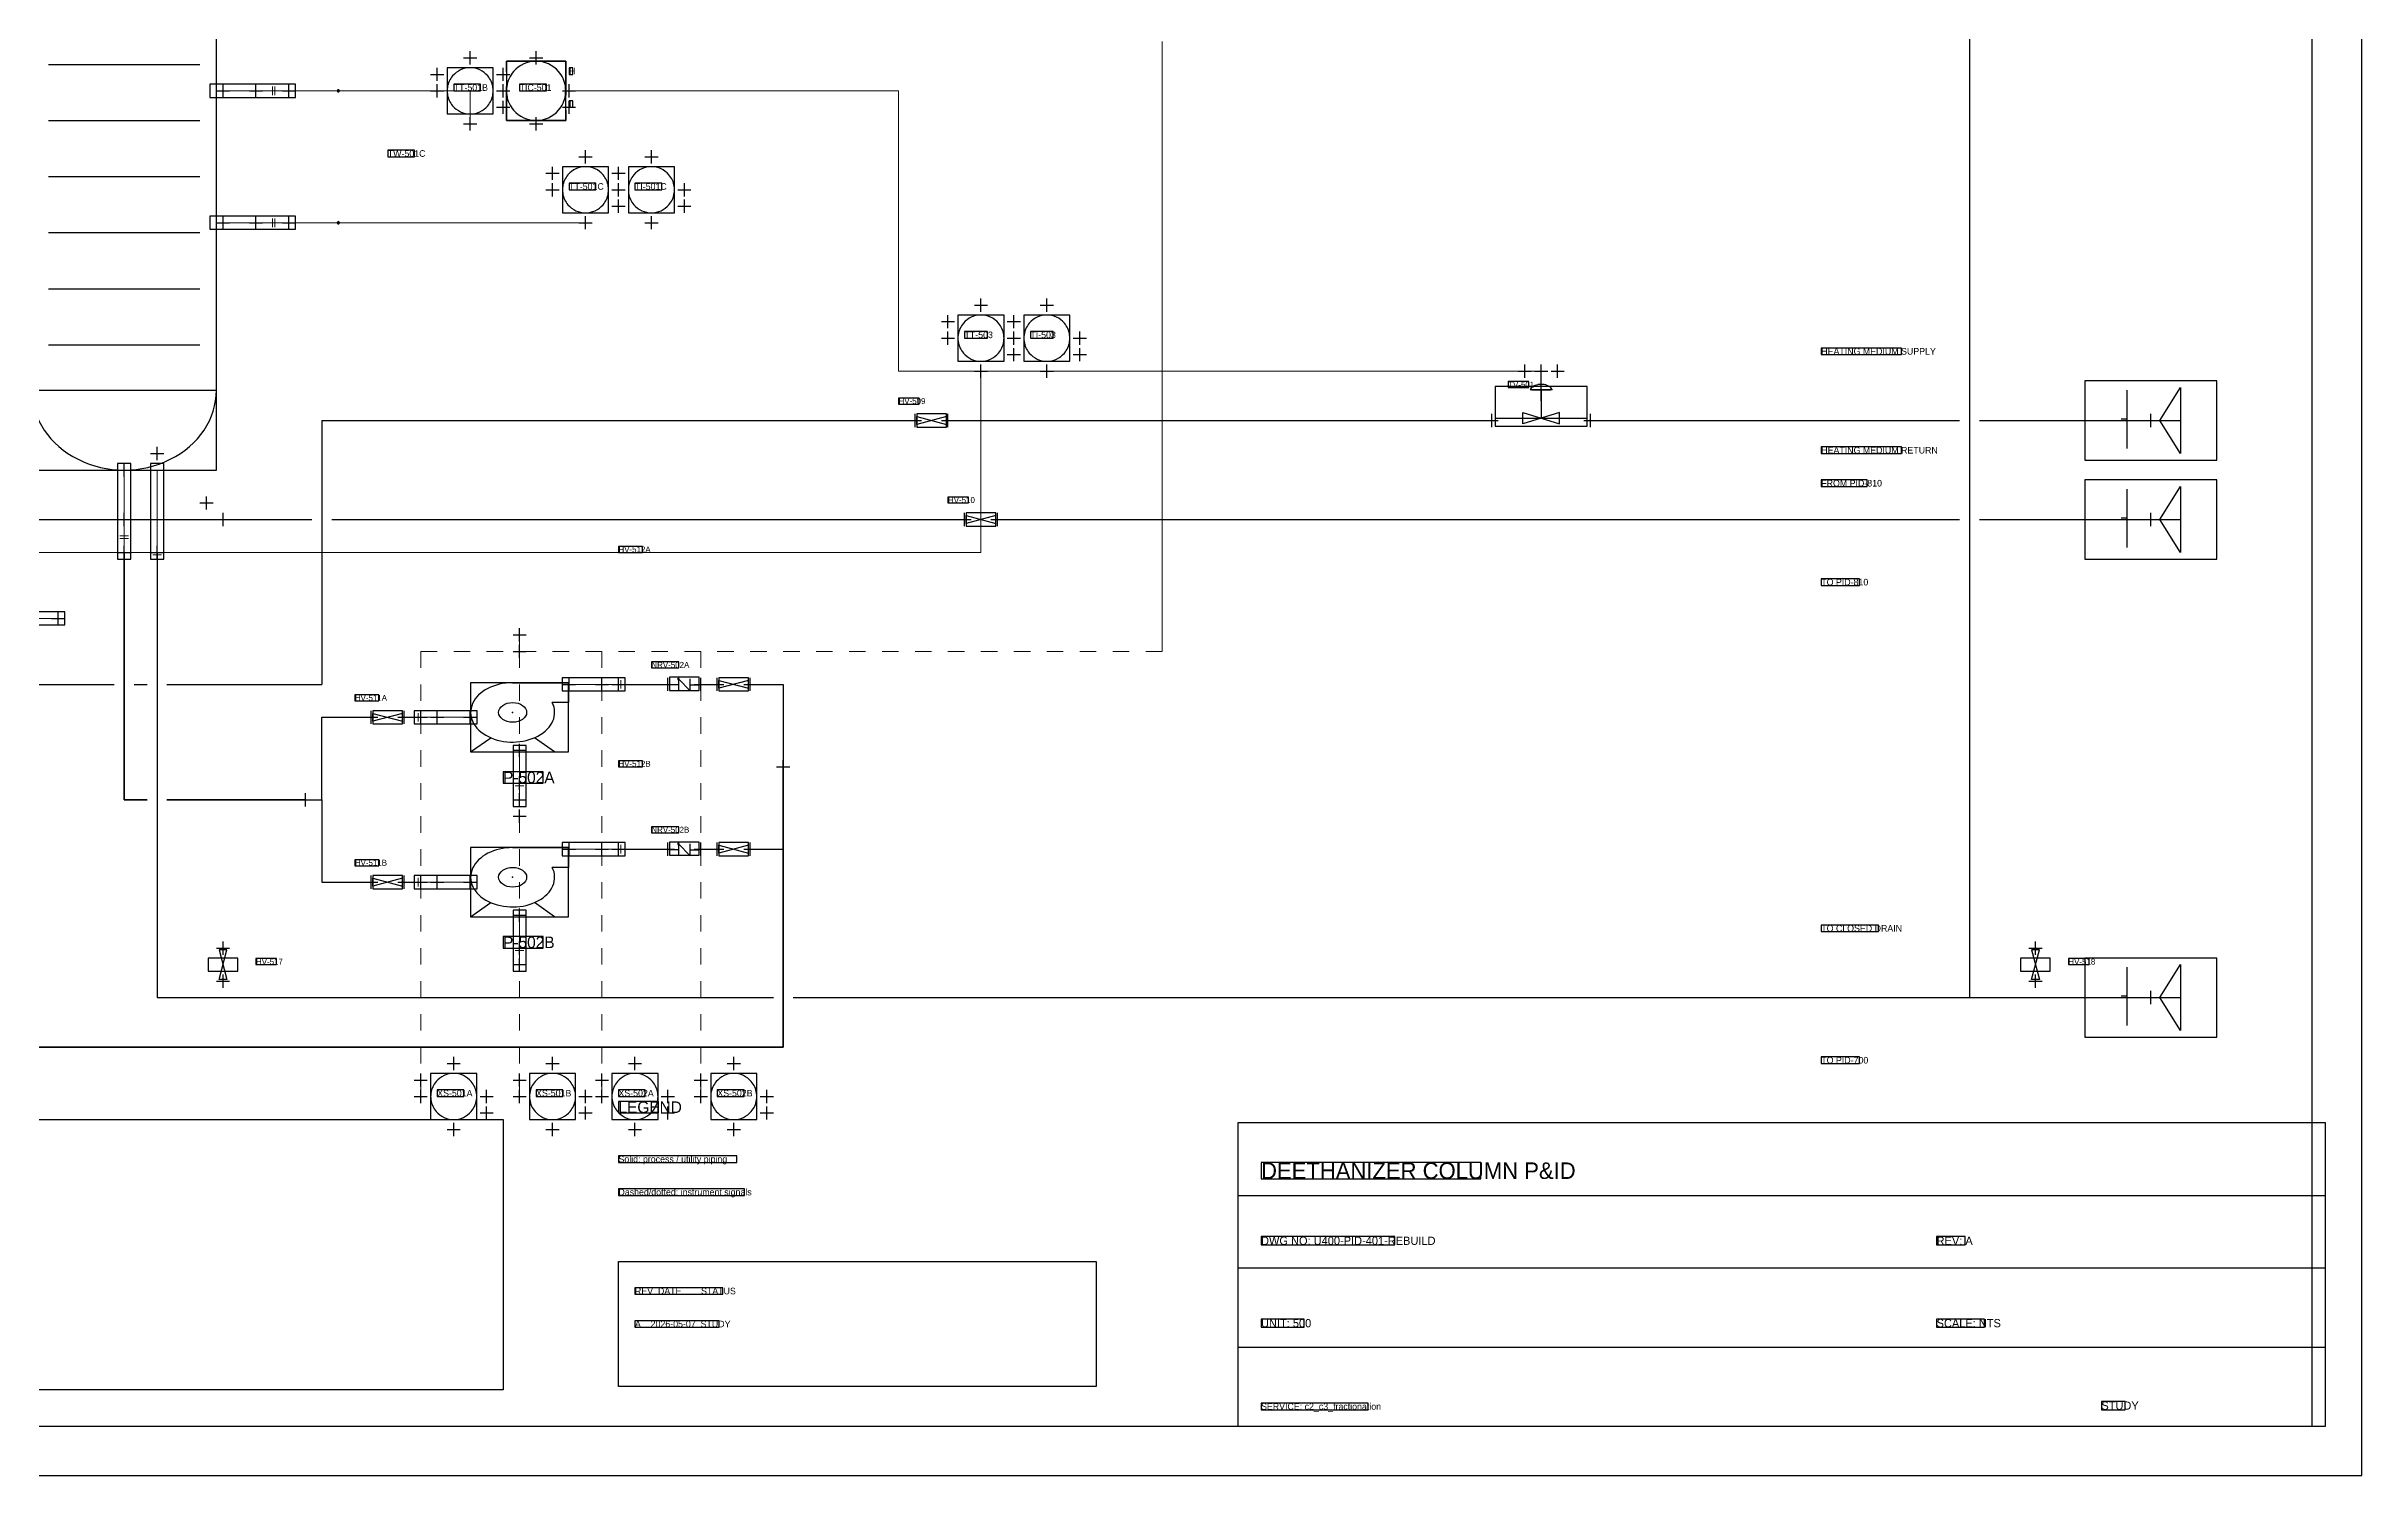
# Model space of a CAD drawing. Header units: metres. Extents: x 10 to 1179, y 10 to 831.
# Drawn here: x 476 to 1179, y 10 to 444 of the extents above; entities that cross this region are included whole.
import ezdxf

# ---------------------------------------------------------------- set-up
doc = ezdxf.new("R2010")
doc.units = ezdxf.units.M
for name, color, linetype in [('BORDER', 7, 'Continuous'), ('DRAIN', 8, 'Continuous'), ('EQUIPMENT', 4, 'Continuous'), ('IMPULSE_LINE', 2, 'Continuous'), ('INSTRUMENT', 6, 'Continuous'), ('NOZZLES', 1, 'Continuous'), ('PROCESS', 1, 'Continuous'), ('QA_OVERLAY', 2, 'Continuous'), ('SIGNAL_ELECTRIC', 2, 'Continuous'), ('SIGNAL_PNEUMATIC', 2, 'Continuous'), ('SYMBOLS', 4, 'Continuous'), ('TABLE', 8, 'Continuous'), ('TEXT', 7, 'Continuous'), ('UTILITY', 5, 'Continuous')]:
    doc.layers.add(name, color=color, linetype=linetype)

# ---------------------------------------------------------------- blocks, each defined once
blk = doc.blocks.new('YAML_PID_OFFPAGE_CONNECTOR')
at = {"layer": 'DEFAULT_1_2_778'}
for p, q in [((2.649, 0.672), (2.649, -0.731)), ((2.683, -0.03), (3.324, -0.03))]:
    blk.add_line(p, q, dxfattribs=at)
at = {"layer": 'DEFAULT_255_2_778'}
for p, q in [((-3.324, 0), (-3.324, 0.794)), ((-3.324, 0.794), (-0.996, 0)), ((2.497, 0), (-3.324, 0)), ((-0.996, 0), (-3.324, -0.794)), ((-3.324, -0.794), (-3.324, 0))]:
    blk.add_line(p, q, dxfattribs=at)
blk = doc.blocks.new('YAML_PID_DEETHANIZER_COLUMN')
at = {"layer": 'EQUIPMENT'}
blk.add_lwpolyline([(-0.5, -1.875), (0.5, -1.875), (0.5, 1.875), (-0.5, 1.875)], close=True, dxfattribs=at)
for centre, major_axis, start_param, end_param in [((0, 1.875), (-0.5, 0), 3.141593, 6.283185), ((0, -1.875), (0, -0.5), 4.712389, 7.853982)]:
    blk.add_ellipse(centre, major_axis=major_axis, ratio=1, start_param=start_param, end_param=end_param, dxfattribs=at)
blk = doc.blocks.new('YAML_PID_CENTRIFUGAL_PUMP')
for points in [[(-0.062, 0.437), (0.437, 0.437), (0.437, 0.187), (0.291, 0.187)], [(-0.438, -0.438), (-0.258, -0.258)], [(0.312, -0.438), (0.133, -0.258)], [(-0.438, -0.438), (0.312, -0.438)]]:
    blk.add_lwpolyline(points)
blk.add_circle((-0.062, 0.062), 0.125)
blk.add_arc((-0.062, 0.062), 0.375, 90, 19.4712)
blk.add_point((-0.062, 0.062))
blk = doc.blocks.new('YAML_PID_CONTROL_VALVE')
at = {"layer": 'DEFAULT_255_2_778'}
for p, q in [((1.59, 3.3), (-1.59, 3.3)), ((-1.32, 3.3), (1.32, 3.3)), ((0, 3.3), (0, -3.31)), ((1.59, 3.3), (1.59, 3.3)), ((-6.61, -3.31), (6.61, -3.31)), ((2.65, -1.99), (-2.65, -4.64)), ((-2.65, -4.64), (-2.65, -1.99)), ((-2.65, -1.99), (2.65, -4.64)), ((2.65, -4.64), (2.65, -1.99))]:
    blk.add_line(p, q, dxfattribs=at)
for centre, radius, start, end in [((-0.12, 3.05), 1.49, 139.274, 170.2375), ((0.08, 2.88), 1.75, 107.8085, 139.4549), ((0.03, 3.03), 1.6, 100.7622, 107.7138), ((0.01, 3.18), 1.44, 91.8616, 100.8049), ((0, 3.29), 1.33, 90.0038, 91.7662), ((0, 3.22), 1.41, 80.7831, 89.8951), ((-0.02, 3.11), 1.52, 79.284, 80.8774), ((-0.07, 2.91), 1.72, 54.0163, 78.868), ((0.03, 3), 1.59, 16.9721, 54.9197), ((0.18, 3.07), 1.43, 9.4624, 16.199)]:
    blk.add_arc(centre, radius, start, end, dxfattribs=at)
blk = doc.blocks.new('YAML_PID_MANUAL_BLOCK_VALVE')
blk.add_lwpolyline([(-0.5, -0.3), (-0.5, 0.3), (0.5, -0.3), (0.5, 0.3), (-0.5, -0.3)])
blk = doc.blocks.new('YAML_PID_CHECK_VALVE')
at = {"layer": 'DEFAULT_255_2_778'}
for p, q in [((-2.91, 1.19), (-2.91, 1.19)), ((2.65, -1.46), (-2.65, 1.19)), ((-2.65, 1.19), (2.65, -1.46)), ((-2.65, 1.19), (-2.65, -1.46)), ((2.65, -1.46), (2.65, 1.19)), ((-2.65, -0.13), (-6.61, -0.13)), ((2.65, -0.13), (6.61, -0.13))]:
    blk.add_line(p, q, dxfattribs=at)
for start, end in [(89.871, 180.129), (179.871, 270.129), (359.871, 90.129), (269.871, 0.129)]:
    blk.add_arc((-2.65, 1.19), 0.264, start, end, dxfattribs=at)
blk = doc.blocks.new('YAML_PID_FIELD_INSTRUMENT')
for start, end in [(171.3731, 188.6269), (139.4584, 171.3731), (40.5416, 139.4584), (8.6269, 40.5416), (351.3731, 8.6269), (188.6269, 220.5416), (220.5416, 319.4584), (319.4584, 351.3731)]:
    blk.add_arc((0, 0), 0.5, start, end)
blk = doc.blocks.new('YAML_PID_DCS_CONTROLLER')
for p, q in [((-0.5, 0.325), (-0.5, 0.075)), ((0.5, 0.325), (0.5, 0.075)), ((-0.5, -0.325), (-0.5, -0.075)), ((0.5, -0.325), (0.5, -0.075))]:
    blk.add_line(p, q)
for points in [[(-0.5, 0.325), (-0.5, 0.5), (0.5, 0.5), (0.5, 0.325)], [(-0.5, -0.075), (-0.5, 0.075)], [(0.5, 0.075), (0.5, -0.075)], [(0.5, -0.325), (0.5, -0.5), (-0.5, -0.5), (-0.5, -0.325)]]:
    blk.add_lwpolyline(points)
for start, end in [(40.5416, 139.4584), (171.3731, 188.6269), (139.4584, 171.3731), (8.6269, 40.5416), (351.3731, 8.6269), (188.6269, 220.5416), (220.5416, 319.4584), (319.4584, 351.3731)]:
    blk.add_arc((0, 0), 0.5, start, end)

msp = doc.modelspace()

# ---------------------------------------------------------------- linework, layer by layer
at = {"layer": 'BORDER'}
for p, q in [((838, 95), (1168, 95)), ((838, 73), (1168, 73)), ((838, 49), (1168, 49))]:
    msp.add_line(p, q, dxfattribs=at)
for points in [[(10, 10), (1179, 10), (1179, 831), (10, 831), (10, 10)], [(25, 25), (1164, 25), (1164, 816), (25, 816), (25, 25)], [(838, 25), (1168, 25), (1168, 117), (838, 117), (838, 25)]]:
    msp.add_lwpolyline(points, dxfattribs=at)
at = {"layer": 'DRAIN', "lineweight": 25}
for points in [[(1060, 580), (1060, 155)], [(510, 290), (510, 155)], [(510, 155), (697, 155)], [(703, 155), (720, 155)], [(720, 155), (1115, 155)], [(1060, 155), (1115, 155)]]:
    msp.add_lwpolyline(points, dxfattribs=at)
at = {"layer": 'EQUIPMENT'}
for p, q in [((477, 438), (523, 438)), ((477, 421), (523, 421)), ((477, 404), (523, 404)), ((477, 387), (523, 387)), ((477, 370), (523, 370)), ((477, 353), (523, 353))]:
    msp.add_line(p, q, dxfattribs=at)
at = {"layer": 'IMPULSE_LINE', "lineweight": 18}
for p, q in [((550, 430), (565, 430)), ((565, 430), (605, 430)), ((605, 430), (605, 420)), ((550, 390), (565, 390)), ((565, 390), (640, 390)), ((640, 390), (640, 390)), ((760, 290), (760, 345)), ((375, 290), (760, 290))]:
    msp.add_line(p, q, dxfattribs=at)
at = {"layer": 'INSTRUMENT'}
msp.add_line((930, 336), (930, 345), dxfattribs=at)
at = {"layer": 'NOZZLES', "lineweight": 13}
for p, q in [((528, 430), (550, 430)), ((545, 428.7), (545, 431.3)), ((545.75, 428.7), (545.75, 431.3)), ((528, 390), (550, 390)), ((545, 388.7), (545, 391.3)), ((545.75, 388.7), (545.75, 391.3)), ((500, 315), (500, 290)), ((510, 315), (510, 290)), ((498.7, 295), (501.3, 295)), ((498.7, 294.25), (501.3, 294.25)), ((508.7, 290), (511.3, 290)), ((508.7, 289.25), (511.3, 289.25)), ((458.7, 270), (480, 270)), ((634.88, 250), (650, 250)), ((650, 248.7), (650, 251.3)), ((650.75, 248.7), (650.75, 251.3)), ((589.25, 241.3), (589.25, 238.7)), ((590, 241.3), (590, 238.7)), ((605.12, 240), (590, 240)), ((620, 229.5), (620, 215)), ((618.7, 220), (621.3, 220)), ((618.7, 219.25), (621.3, 219.25)), ((634.88, 200), (650, 200)), ((650, 198.7), (650, 201.3)), ((650.75, 198.7), (650.75, 201.3)), ((589.25, 191.3), (589.25, 188.7)), ((590, 191.3), (590, 188.7)), ((605.12, 190), (590, 190)), ((620, 179.5), (620, 165)), ((618.7, 170), (621.3, 170)), ((618.7, 169.25), (621.3, 169.25))]:
    msp.add_line(p, q, dxfattribs=at)
at = {"layer": 'PROCESS', "lineweight": 35}
for points in [[(500, 290), (500, 215)], [(700, 225), (700, 140)], [(500, 215), (507, 215)], [(513, 215), (555, 215)], [(700, 140), (250, 140)]]:
    msp.add_lwpolyline(points, dxfattribs=at)
at = {"layer": 'PROCESS', "lineweight": 25}
for points in [[(650, 250), (665, 250)], [(675, 250), (680, 250)], [(690, 250), (700, 250)], [(700, 250), (700, 225)], [(560, 215), (560, 240)], [(560, 240), (575, 240)], [(585, 240), (590, 240)], [(700, 200), (700, 225)], [(555, 215), (560, 215)], [(555, 215), (560, 215)], [(560, 215), (560, 190)], [(650, 200), (665, 200)], [(675, 200), (680, 200)], [(690, 200), (700, 200)], [(560, 190), (575, 190)], [(585, 190), (590, 190)]]:
    msp.add_lwpolyline(points, dxfattribs=at)
at = {"layer": 'QA_OVERLAY'}
for p, q in [((595, 433), (595, 437)), ((603, 440), (607, 440)), ((605, 438), (605, 442)), ((615, 433), (615, 437)), ((623, 440), (627, 440)), ((625, 438), (625, 442)), ((528, 430), (532, 430)), ((530, 428), (530, 432)), ((538, 430), (542, 430)), ((540, 428), (540, 432)), ((548, 430), (552, 430)), ((548, 430), (552, 430)), ((550, 428), (550, 432)), ((550, 428), (550, 432)), ((593, 435), (597, 435)), ((593, 430), (597, 430)), ((595, 428), (595, 432)), ((613, 435), (617, 435)), ((613, 430), (617, 430)), ((613, 430), (617, 430)), ((613, 430), (617, 430)), ((615, 428), (615, 432)), ((615, 428), (615, 432)), ((615, 428), (615, 432)), ((633, 430), (637, 430)), ((633, 430), (637, 430)), ((635, 428), (635, 432)), ((635, 428), (635, 432)), ((605, 418), (605, 422)), ((613, 425), (617, 425)), ((615, 423), (615, 427)), ((625, 418), (625, 422)), ((633, 425), (637, 425)), ((635, 423), (635, 427)), ((603, 420), (607, 420)), ((623, 420), (627, 420)), ((638, 410), (642, 410)), ((640, 408), (640, 412)), ((658, 410), (662, 410)), ((660, 408), (660, 412)), ((628, 405), (632, 405)), ((630, 403), (630, 407)), ((630, 398), (630, 402)), ((648, 405), (652, 405)), ((650, 403), (650, 407)), ((650, 398), (650, 402)), ((650, 398), (650, 402)), ((650, 398), (650, 402)), ((670, 398), (670, 402)), ((670, 398), (670, 402)), ((628, 400), (632, 400)), ((648, 400), (652, 400)), ((648, 400), (652, 400)), ((648, 400), (652, 400)), ((648, 395), (652, 395)), ((650, 393), (650, 397)), ((668, 400), (672, 400)), ((668, 400), (672, 400)), ((668, 395), (672, 395)), ((670, 393), (670, 397)), ((528, 390), (532, 390)), ((530, 388), (530, 392)), ((538, 390), (542, 390)), ((540, 388), (540, 392)), ((548, 390), (552, 390)), ((548, 390), (552, 390)), ((550, 388), (550, 392)), ((550, 388), (550, 392)), ((638, 390), (642, 390)), ((640, 388), (640, 392)), ((658, 390), (662, 390)), ((660, 388), (660, 392)), ((760, 363), (760, 367)), ((780, 363), (780, 367)), ((748, 360), (752, 360)), ((750, 358), (750, 362)), ((758, 365), (762, 365)), ((768, 360), (772, 360)), ((770, 358), (770, 362)), ((778, 365), (782, 365)), ((748, 355), (752, 355)), ((750, 353), (750, 357)), ((768, 355), (772, 355)), ((768, 355), (772, 355)), ((768, 355), (772, 355)), ((770, 353), (770, 357)), ((770, 353), (770, 357)), ((770, 353), (770, 357)), ((770, 348), (770, 352)), ((788, 355), (792, 355)), ((788, 355), (792, 355)), ((790, 353), (790, 357)), ((790, 353), (790, 357)), ((790, 348), (790, 352)), ((758, 345), (762, 345)), ((760, 343), (760, 347)), ((768, 350), (772, 350)), ((778, 345), (782, 345)), ((780, 343), (780, 347)), ((788, 350), (792, 350)), ((923, 345), (927, 345)), ((925, 343), (925, 347)), ((928, 345), (932, 345)), ((928, 345), (932, 345)), ((930, 343), (930, 347)), ((930, 343), (930, 347)), ((933, 345), (937, 345)), ((935, 343), (935, 347)), ((740, 328), (740, 332)), ((750, 328), (750, 332)), ((915, 328), (915, 332)), ((945, 328), (945, 332)), ((1115, 328), (1115, 332)), ((1115, 328), (1115, 332)), ((738, 330), (742, 330)), ((748, 330), (752, 330)), ((913, 330), (917, 330)), ((943, 330), (947, 330)), ((1113, 330), (1117, 330)), ((1113, 330), (1117, 330)), ((500, 313), (500, 317)), ((508, 320), (512, 320)), ((510, 318), (510, 322)), ((498, 315), (502, 315)), ((523, 305), (527, 305)), ((525, 303), (525, 307)), ((498, 300), (502, 300)), ((500, 298), (500, 302)), ((528, 300), (532, 300)), ((530, 298), (530, 302)), ((753, 300), (757, 300)), ((755, 298), (755, 302)), ((763, 300), (767, 300)), ((765, 298), (765, 302)), ((1113, 300), (1117, 300)), ((1113, 300), (1117, 300)), ((1115, 298), (1115, 302)), ((1115, 298), (1115, 302)), ((498, 290), (502, 290)), ((498, 290), (502, 290)), ((500, 288), (500, 292)), ((500, 288), (500, 292)), ((508, 290), (512, 290)), ((510, 288), (510, 292)), ((478, 270), (482, 270)), ((478, 270), (482, 270)), ((480, 268), (480, 272)), ((480, 268), (480, 272)), ((620, 263), (620, 267)), ((618, 265), (622, 265)), ((618, 260), (622, 260)), ((620, 258), (620, 262)), ((633, 250), (637, 250)), ((635, 248), (635, 252)), ((643, 250), (647, 250)), ((643, 250), (647, 250)), ((645, 248), (645, 252)), ((645, 248), (645, 252)), ((648, 250), (652, 250)), ((648, 250), (652, 250)), ((650, 248), (650, 252)), ((650, 248), (650, 252)), ((663, 250), (667, 250)), ((665, 248), (665, 252)), ((673, 250), (677, 250)), ((675, 248), (675, 252)), ((678, 250), (682, 250)), ((680, 248), (680, 252)), ((688, 250), (692, 250)), ((690, 248), (690, 252)), ((573, 240), (577, 240)), ((575, 238), (575, 242)), ((583, 240), (587, 240)), ((585, 238), (585, 242)), ((588, 240), (592, 240)), ((588, 240), (592, 240)), ((590, 238), (590, 242)), ((590, 238), (590, 242)), ((593, 240), (597, 240)), ((593, 240), (597, 240)), ((595, 238), (595, 242)), ((595, 238), (595, 242)), ((603, 240), (607, 240)), ((605, 238), (605, 242)), ((620, 228), (620, 232)), ((618, 230), (622, 230)), ((698, 225), (702, 225)), ((700, 223), (700, 227)), ((618, 220), (622, 220)), ((618, 220), (622, 220)), ((620, 218), (620, 222)), ((620, 218), (620, 222)), ((553, 215), (557, 215)), ((555, 213), (555, 217)), ((618, 215), (622, 215)), ((618, 215), (622, 215)), ((618, 215), (622, 215)), ((620, 213), (620, 217)), ((620, 213), (620, 217)), ((620, 213), (620, 217)), ((620, 208), (620, 212)), ((618, 210), (622, 210)), ((633, 200), (637, 200)), ((635, 198), (635, 202)), ((643, 200), (647, 200)), ((643, 200), (647, 200)), ((645, 198), (645, 202)), ((645, 198), (645, 202)), ((648, 200), (652, 200)), ((648, 200), (652, 200)), ((650, 198), (650, 202)), ((650, 198), (650, 202)), ((663, 200), (667, 200)), ((665, 198), (665, 202)), ((673, 200), (677, 200)), ((675, 198), (675, 202)), ((678, 200), (682, 200)), ((680, 198), (680, 202)), ((688, 200), (692, 200)), ((690, 198), (690, 202)), ((573, 190), (577, 190)), ((575, 188), (575, 192)), ((583, 190), (587, 190)), ((585, 188), (585, 192)), ((588, 190), (592, 190)), ((588, 190), (592, 190)), ((590, 188), (590, 192)), ((590, 188), (590, 192)), ((593, 190), (597, 190)), ((593, 190), (597, 190)), ((595, 188), (595, 192)), ((595, 188), (595, 192)), ((603, 190), (607, 190)), ((605, 188), (605, 192)), ((618, 180), (622, 180)), ((620, 178), (620, 182)), ((528, 170), (532, 170)), ((530, 168), (530, 172)), ((618, 170), (622, 170)), ((618, 170), (622, 170)), ((620, 168), (620, 172)), ((620, 168), (620, 172)), ((1078, 170), (1082, 170)), ((1080, 168), (1080, 172)), ((530, 158), (530, 162)), ((618, 165), (622, 165)), ((618, 165), (622, 165)), ((620, 163), (620, 167)), ((620, 163), (620, 167)), ((1080, 158), (1080, 162)), ((528, 160), (532, 160)), ((1078, 160), (1082, 160)), ((1113, 155), (1117, 155)), ((1113, 155), (1117, 155)), ((1115, 153), (1115, 157)), ((1115, 153), (1115, 157)), ((598, 135), (602, 135)), ((600, 133), (600, 137)), ((628, 135), (632, 135)), ((630, 133), (630, 137)), ((653, 135), (657, 135)), ((655, 133), (655, 137)), ((683, 135), (687, 135)), ((685, 133), (685, 137)), ((588, 130), (592, 130)), ((590, 128), (590, 132)), ((590, 123), (590, 127)), ((610, 123), (610, 127)), ((610, 123), (610, 127)), ((618, 130), (622, 130)), ((620, 128), (620, 132)), ((620, 123), (620, 127)), ((640, 123), (640, 127)), ((640, 123), (640, 127)), ((643, 130), (647, 130)), ((645, 128), (645, 132)), ((645, 123), (645, 127)), ((665, 123), (665, 127)), ((665, 123), (665, 127)), ((673, 130), (677, 130)), ((675, 128), (675, 132)), ((675, 123), (675, 127)), ((695, 123), (695, 127)), ((695, 123), (695, 127)), ((588, 125), (592, 125)), ((608, 125), (612, 125)), ((608, 125), (612, 125)), ((608, 120), (612, 120)), ((610, 118), (610, 122)), ((618, 125), (622, 125)), ((638, 125), (642, 125)), ((638, 125), (642, 125)), ((638, 120), (642, 120)), ((640, 118), (640, 122)), ((643, 125), (647, 125)), ((663, 125), (667, 125)), ((663, 125), (667, 125)), ((663, 120), (667, 120)), ((665, 118), (665, 122)), ((673, 125), (677, 125)), ((693, 125), (697, 125)), ((693, 125), (697, 125)), ((693, 120), (697, 120)), ((695, 118), (695, 122)), ((598, 115), (602, 115)), ((600, 113), (600, 117)), ((628, 115), (632, 115)), ((630, 113), (630, 117)), ((653, 115), (657, 115)), ((655, 113), (655, 117)), ((683, 115), (687, 115)), ((685, 113), (685, 117))]:
    msp.add_line(p, q, dxfattribs=at)
for points in [[(472, 315), (528, 315), (528, 545), (472, 545), (472, 315)], [(472, 315), (528, 315), (528, 545), (472, 545), (472, 315)], [(598, 423), (612, 423), (612, 437), (598, 437), (598, 423)], [(616, 421), (634, 421), (634, 439), (616, 439), (616, 421)], [(635, 435), (636.16, 435), (636.16, 437), (635, 437), (635, 435)], [(526, 428), (552, 428), (552, 432), (526, 432), (526, 428)], [(600, 430), (608.12, 430), (608.12, 432), (600, 432), (600, 430)], [(620, 430), (628.12, 430), (628.12, 432), (620, 432), (620, 430)], [(635, 425), (636.16, 425), (636.16, 427), (635, 427), (635, 425)], [(580, 410), (588.12, 410), (588.12, 412), (580, 412), (580, 410)], [(633, 393), (647, 393), (647, 407), (633, 407), (633, 393)], [(635, 400), (643.12, 400), (643.12, 402), (635, 402), (635, 400)], [(653, 393), (667, 393), (667, 407), (653, 407), (653, 393)], [(655, 400), (663.12, 400), (663.12, 402), (655, 402), (655, 400)], [(526, 388), (552, 388), (552, 392), (526, 392), (526, 388)], [(753, 348), (767, 348), (767, 362), (753, 362), (753, 348)], [(773, 348), (787, 348), (787, 362), (773, 362), (773, 348)], [(755, 355), (761.96, 355), (761.96, 357), (755, 357), (755, 355)], [(775, 355), (781.96, 355), (781.96, 357), (775, 357), (775, 355)], [(1015, 350), (1039.36, 350), (1039.36, 352), (1015, 352), (1015, 350)], [(916, 328.29), (944, 328.29), (944, 340.29), (916, 340.29), (916, 328.29)], [(920, 340), (926.26, 340), (926.26, 341.8), (920, 341.8), (920, 340)], [(1095, 318), (1135, 318), (1135, 342), (1095, 342), (1095, 318)], [(735, 335), (741.26, 335), (741.26, 336.8), (735, 336.8), (735, 335)], [(740.5, 328), (749.5, 328), (749.5, 332), (740.5, 332), (740.5, 328)], [(498, 288), (502, 288), (502, 317), (498, 317), (498, 288)], [(508, 288), (512, 288), (512, 317), (508, 317), (508, 288)], [(1015, 320), (1039.36, 320), (1039.36, 322), (1015, 322), (1015, 320)], [(1015, 310), (1028.92, 310), (1028.92, 312), (1015, 312), (1015, 310)], [(1095, 288), (1135, 288), (1135, 312), (1095, 312), (1095, 288)], [(750, 305), (756.26, 305), (756.26, 306.8), (750, 306.8), (750, 305)], [(755.5, 298), (764.5, 298), (764.5, 302), (755.5, 302), (755.5, 298)], [(650, 290), (657.31, 290), (657.31, 291.8), (650, 291.8), (650, 290)], [(1015, 280), (1026.6, 280), (1026.6, 282), (1015, 282), (1015, 280)], [(456.7, 268), (482, 268), (482, 272), (456.7, 272), (456.7, 268)], [(660, 255), (668.35, 255), (668.35, 256.8), (660, 256.8), (660, 255)], [(570, 245), (577.31, 245), (577.31, 246.8), (570, 246.8), (570, 245)], [(605.12, 229.5), (634.88, 229.5), (634.88, 250.5), (605.12, 250.5), (605.12, 229.5)], [(632.88, 248), (652, 248), (652, 252), (632.88, 252), (632.88, 248)], [(665.5, 248.18), (674.5, 248.18), (674.5, 252.18), (665.5, 252.18), (665.5, 248.18)], [(680.5, 248), (689.5, 248), (689.5, 252), (680.5, 252), (680.5, 248)], [(575.5, 238), (584.5, 238), (584.5, 242), (575.5, 242), (575.5, 238)], [(588, 238), (607.12, 238), (607.12, 242), (588, 242), (588, 238)], [(618, 213), (622, 213), (622, 231.5), (618, 231.5), (618, 213)], [(650, 225), (657.31, 225), (657.31, 226.8), (650, 226.8), (650, 225)], [(615, 220), (627.18, 220), (627.18, 223.5), (615, 223.5), (615, 220)], [(660, 205), (668.35, 205), (668.35, 206.8), (660, 206.8), (660, 205)], [(570, 195), (577.31, 195), (577.31, 196.8), (570, 196.8), (570, 195)], [(605.12, 179.5), (634.88, 179.5), (634.88, 200.5), (605.12, 200.5), (605.12, 179.5)], [(632.88, 198), (652, 198), (652, 202), (632.88, 202), (632.88, 198)], [(665.5, 198.18), (674.5, 198.18), (674.5, 202.18), (665.5, 202.18), (665.5, 198.18)], [(680.5, 198), (689.5, 198), (689.5, 202), (680.5, 202), (680.5, 198)], [(575.5, 188), (584.5, 188), (584.5, 192), (575.5, 192), (575.5, 188)], [(588, 188), (607.12, 188), (607.12, 192), (588, 192), (588, 188)], [(618, 163), (622, 163), (622, 181.5), (618, 181.5), (618, 163)], [(1015, 175), (1032.4, 175), (1032.4, 177), (1015, 177), (1015, 175)], [(615, 170), (627.18, 170), (627.18, 173.5), (615, 173.5), (615, 170)], [(525.5, 163), (534.5, 163), (534.5, 167), (525.5, 167), (525.5, 163)], [(540, 165), (546.26, 165), (546.26, 166.8), (540, 166.8), (540, 165)], [(1075.5, 163), (1084.5, 163), (1084.5, 167), (1075.5, 167), (1075.5, 163)], [(1090, 165), (1096.26, 165), (1096.26, 166.8), (1090, 166.8), (1090, 165)], [(1095, 143), (1135, 143), (1135, 167), (1095, 167), (1095, 143)], [(1015, 135), (1026.6, 135), (1026.6, 137), (1015, 137), (1015, 135)], [(593, 118), (607, 118), (607, 132), (593, 132), (593, 118)], [(595, 125), (603.12, 125), (603.12, 127), (595, 127), (595, 125)], [(623, 118), (637, 118), (637, 132), (623, 132), (623, 118)], [(625, 125), (633.12, 125), (633.12, 127), (625, 127), (625, 125)], [(648, 118), (662, 118), (662, 132), (648, 132), (648, 118)], [(650, 125), (658.12, 125), (658.12, 127), (650, 127), (650, 125)], [(678, 118), (692, 118), (692, 132), (678, 132), (678, 118)], [(680, 125), (688.12, 125), (688.12, 127), (680, 127), (680, 125)], [(650, 120), (662.18, 120), (662.18, 123.5), (650, 123.5), (650, 120)], [(650, 105), (685.96, 105), (685.96, 107), (650, 107), (650, 105)], [(845, 100), (911.7, 100), (911.7, 105), (845, 105), (845, 100)], [(650, 95), (688.28, 95), (688.28, 97), (650, 97), (650, 95)], [(845, 80), (885.6, 80), (885.6, 82.5), (845, 82.5), (845, 80)], [(1050, 80), (1058.7, 80), (1058.7, 82.5), (1050, 82.5), (1050, 80)], [(655, 65), (681.68, 65), (681.68, 67), (655, 67), (655, 65)], [(655, 55), (680.52, 55), (680.52, 57), (655, 57), (655, 55)], [(845, 55), (858.05, 55), (858.05, 57.5), (845, 57.5), (845, 55)], [(1050, 55), (1064.5, 55), (1064.5, 57.5), (1050, 57.5), (1050, 55)], [(845, 30), (877.48, 30), (877.48, 32), (845, 32), (845, 30)], [(1100, 30), (1107.25, 30), (1107.25, 32.5), (1100, 32.5), (1100, 30)]]:
    msp.add_lwpolyline(points, dxfattribs=at)
at = {"layer": 'SIGNAL_ELECTRIC', "lineweight": 18}
for p, q in [((815, 445), (815, 440)), ((815, 440), (815, 435)), ((815, 435), (815, 430)), ((815, 430), (815, 425)), ((815, 425), (815, 420)), ((815, 420), (815, 415)), ((815, 415), (815, 410)), ((815, 410), (815, 405)), ((815, 405), (815, 400)), ((815, 400), (815, 395)), ((815, 395), (815, 390)), ((815, 390), (815, 385)), ((815, 385), (815, 380)), ((815, 380), (815, 375)), ((815, 375), (815, 370)), ((815, 370), (815, 365)), ((815, 365), (815, 360)), ((815, 360), (815, 355)), ((815, 355), (815, 350)), ((815, 350), (815, 345)), ((815, 345), (815, 340)), ((815, 340), (815, 335)), ((815, 335), (815, 330)), ((815, 330), (815, 325)), ((815, 325), (815, 320)), ((815, 320), (815, 315)), ((815, 315), (815, 310)), ((815, 310), (815, 305)), ((815, 305), (815, 300)), ((815, 300), (815, 295)), ((815, 295), (815, 290)), ((815, 290), (815, 285)), ((815, 285), (815, 280)), ((815, 280), (815, 275)), ((815, 275), (815, 270)), ((815, 270), (815, 265)), ((590, 260), (590, 255)), ((590, 260), (595, 260)), ((600, 260), (605, 260)), ((610, 260), (615, 260)), ((620, 265), (620, 260)), ((620, 260), (620, 255)), ((620, 260), (625, 260)), ((630, 260), (635, 260)), ((640, 260), (645, 260)), ((645, 260), (645, 255)), ((650, 260), (655, 260)), ((660, 260), (665, 260)), ((670, 260), (675, 260)), ((675, 260), (675, 255)), ((680, 260), (685, 260)), ((690, 260), (695, 260)), ((700, 260), (705, 260)), ((710, 260), (715, 260)), ((720, 260), (725, 260)), ((730, 260), (735, 260)), ((740, 260), (745, 260)), ((750, 260), (755, 260)), ((760, 260), (765, 260)), ((770, 260), (775, 260)), ((780, 260), (785, 260)), ((790, 260), (795, 260)), ((800, 260), (805, 260)), ((810, 260), (815, 260)), ((815, 265), (815, 260)), ((590, 250), (590, 245)), ((620, 250), (620, 245)), ((645, 250), (645, 245)), ((675, 250), (675, 245)), ((590, 240), (590, 235)), ((620, 240), (620, 235)), ((645, 240), (645, 235)), ((675, 240), (675, 235)), ((590, 230), (590, 225)), ((620, 230), (620, 225)), ((645, 230), (645, 225)), ((675, 230), (675, 225)), ((590, 220), (590, 215)), ((620, 220), (620, 215)), ((645, 220), (645, 215)), ((675, 220), (675, 215)), ((590, 210), (590, 205)), ((620, 210), (620, 205)), ((645, 210), (645, 205)), ((675, 210), (675, 205)), ((590, 200), (590, 195)), ((620, 200), (620, 195)), ((645, 200), (645, 195)), ((675, 200), (675, 195)), ((590, 190), (590, 185)), ((620, 190), (620, 185)), ((645, 190), (645, 185)), ((675, 190), (675, 185)), ((590, 180), (590, 175)), ((620, 180), (620, 175)), ((645, 180), (645, 175)), ((675, 180), (675, 175)), ((590, 170), (590, 165)), ((620, 170), (620, 165)), ((645, 170), (645, 165)), ((675, 170), (675, 165)), ((590, 160), (590, 155)), ((620, 160), (620, 155)), ((645, 160), (645, 155)), ((675, 160), (675, 155)), ((590, 150), (590, 145)), ((620, 150), (620, 145)), ((645, 150), (645, 145)), ((675, 150), (675, 145)), ((590, 140), (590, 135)), ((620, 140), (620, 135)), ((645, 140), (645, 135)), ((675, 140), (675, 135)), ((590, 130), (590, 125)), ((620, 130), (620, 125)), ((645, 130), (645, 125)), ((675, 130), (675, 125))]:
    msp.add_line(p, q, dxfattribs=at)
at = {"layer": 'SIGNAL_PNEUMATIC', "lineweight": 18}
for p, q in [((635, 430), (735, 430)), ((650, 430), (655, 430)), ((680, 430), (685, 430)), ((705, 430), (710, 430)), ((735, 345), (735, 430)), ((735, 415), (735, 420)), ((735, 390), (735, 395)), ((735, 360), (735, 365)), ((735, 345), (930, 345)), ((750, 345), (755, 345)), ((780, 345), (785, 345)), ((805, 345), (810, 345)), ((835, 345), (840, 345)), ((890, 345), (895, 345)), ((920, 345), (925, 345))]:
    msp.add_line(p, q, dxfattribs=at)
at = {"layer": 'TABLE'}
for points in [[(55, 118), (615, 118), (615, 36), (55, 36), (55, 118)], [(650, 75), (795, 75), (795, 37), (650, 37), (650, 75)]]:
    msp.add_lwpolyline(points, dxfattribs=at)
at = {"layer": 'UTILITY', "lineweight": 25}
for points in [[(560, 330), (740, 330)], [(560, 330), (560, 250)], [(750, 330), (916, 330)], [(944, 330), (1057, 330)], [(1063, 330), (1115, 330)], [(433, 300), (557, 300)], [(563, 300), (755, 300)], [(765, 300), (1057, 300)], [(1063, 300), (1115, 300)], [(440, 250), (497, 250)], [(503, 250), (507, 250)], [(513, 250), (560, 250)]]:
    msp.add_lwpolyline(points, dxfattribs=at)

# ---------------------------------------------------------------- block references
at = {"layer": 'SYMBOLS'}
for name, p, xscale, yscale in [('YAML_PID_DEETHANIZER_COLUMN', (500, 430), 56, 48.421052631578945), ('YAML_PID_FIELD_INSTRUMENT', (605, 430), 14, 14), ('YAML_PID_DCS_CONTROLLER', (625, 430), 18, 18), ('YAML_PID_FIELD_INSTRUMENT', (565, 430), 0.65, 0.65), ('YAML_PID_FIELD_INSTRUMENT', (640, 400), 14, 14), ('YAML_PID_FIELD_INSTRUMENT', (660, 400), 14, 14), ('YAML_PID_FIELD_INSTRUMENT', (565, 390), 0.65, 0.65), ('YAML_PID_FIELD_INSTRUMENT', (760, 355), 14, 14), ('YAML_PID_FIELD_INSTRUMENT', (780, 355), 14, 14), ('YAML_PID_CONTROL_VALVE', (930, 335), 2.1165301000816377, 1.294311383901137), ('YAML_PID_MANUAL_BLOCK_VALVE', (745, 330), 9, 4), ('YAML_PID_MANUAL_BLOCK_VALVE', (760, 300), 9, 4), ('YAML_PID_CENTRIFUGAL_PUMP', (620, 240), 34, 24), ('YAML_PID_CHECK_VALVE', (670, 250), 0.6803132464548122, 1.3743969704442458), ('YAML_PID_MANUAL_BLOCK_VALVE', (685, 250), 9, 4), ('YAML_PID_MANUAL_BLOCK_VALVE', (580, 240), 9, 4), ('YAML_PID_CENTRIFUGAL_PUMP', (620, 190), 34, 24), ('YAML_PID_CHECK_VALVE', (670, 200), 0.6803132464548122, 1.3743969704442458), ('YAML_PID_MANUAL_BLOCK_VALVE', (685, 200), 9, 4), ('YAML_PID_MANUAL_BLOCK_VALVE', (580, 190), 9, 4), ('YAML_PID_FIELD_INSTRUMENT', (600, 125), 14, 14), ('YAML_PID_FIELD_INSTRUMENT', (630, 125), 14, 14), ('YAML_PID_FIELD_INSTRUMENT', (655, 125), 14, 14), ('YAML_PID_FIELD_INSTRUMENT', (685, 125), 14, 14)]:
    msp.add_blockref(name, p, dxfattribs=dict(at, xscale=xscale, yscale=yscale))
for name, p, xscale, yscale, rotation in [('YAML_PID_OFFPAGE_CONNECTOR', (1115, 330), 2.707727610906041, 12.59842519685039, 180), ('YAML_PID_OFFPAGE_CONNECTOR', (1115, 300), 2.707727610906041, 12.59842519685039, 180), ('YAML_PID_MANUAL_BLOCK_VALVE', (530, 165), 9, 4, 90), ('YAML_PID_MANUAL_BLOCK_VALVE', (1080, 165), 9, 4, 90), ('YAML_PID_OFFPAGE_CONNECTOR', (1115, 155), 2.707727610906041, 12.59842519685039, 180)]:
    msp.add_blockref(name, p, dxfattribs=dict(at, xscale=xscale, yscale=yscale, rotation=rotation))

# ---------------------------------------------------------------- texts
at = {"layer": 'TEXT'}
for s, height, p in [('H', 2, (635, 435)), ('TT-501B', 2, (600, 430)), ('TIC-501', 2, (620, 430)), ('L', 2, (635, 425)), ('TW-501C', 2, (580, 410)), ('TT-501C', 2, (635, 400)), ('TI-501C', 2, (655, 400)), ('TT-503', 2, (755, 355)), ('TI-503', 2, (775, 355)), ('HEATING MEDIUM SUPPLY', 2, (1015, 350)), ('TV-501', 1.8, (920, 340)), ('HV-509', 1.8, (735, 335)), ('HEATING MEDIUM RETURN', 2, (1015, 320)), ('FROM PID-810', 2, (1015, 310)), ('HV-510', 1.8, (750, 305)), ('HV-512A', 1.8, (650, 290)), ('TO PID-810', 2, (1015, 280)), ('NRV-502A', 1.8, (660, 255)), ('HV-511A', 1.8, (570, 245)), ('HV-512B', 1.8, (650, 225)), ('P-502A', 3.5, (615, 220)), ('NRV-502B', 1.8, (660, 205)), ('HV-511B', 1.8, (570, 195)), ('TO CLOSED DRAIN', 2, (1015, 175)), ('P-502B', 3.5, (615, 170)), ('HV-517', 1.8, (540, 165)), ('HV-518', 1.8, (1090, 165)), ('TO PID-700', 2, (1015, 135)), ('XS-501A', 2, (595, 125)), ('XS-501B', 2, (625, 125)), ('XS-502A', 2, (650, 125)), ('XS-502B', 2, (680, 125)), ('LEGEND', 3.5, (650, 120)), ('Solid: process / utility piping', 2, (650, 105)), ('DEETHANIZER COLUMN P&ID', 5, (845, 100)), ('Dashed/dotted: instrument signals', 2, (650, 95)), ('DWG NO: U400-PID-401-REBUILD', 2.5, (845, 80)), ('REV: A', 2.5, (1050, 80)), ('REV  DATE        STATUS', 2, (655, 65)), ('A    2026-05-07  STUDY', 2, (655, 55)), ('UNIT: 500', 2.5, (845, 55)), ('SCALE: NTS', 2.5, (1050, 55)), ('SERVICE: c2_c3_fractionation', 2, (845, 30)), ('STUDY', 2.5, (1100, 30))]:
    msp.add_text(s, height=height, dxfattribs=at).set_placement(p)

doc.saveas('drawing.dxf')
